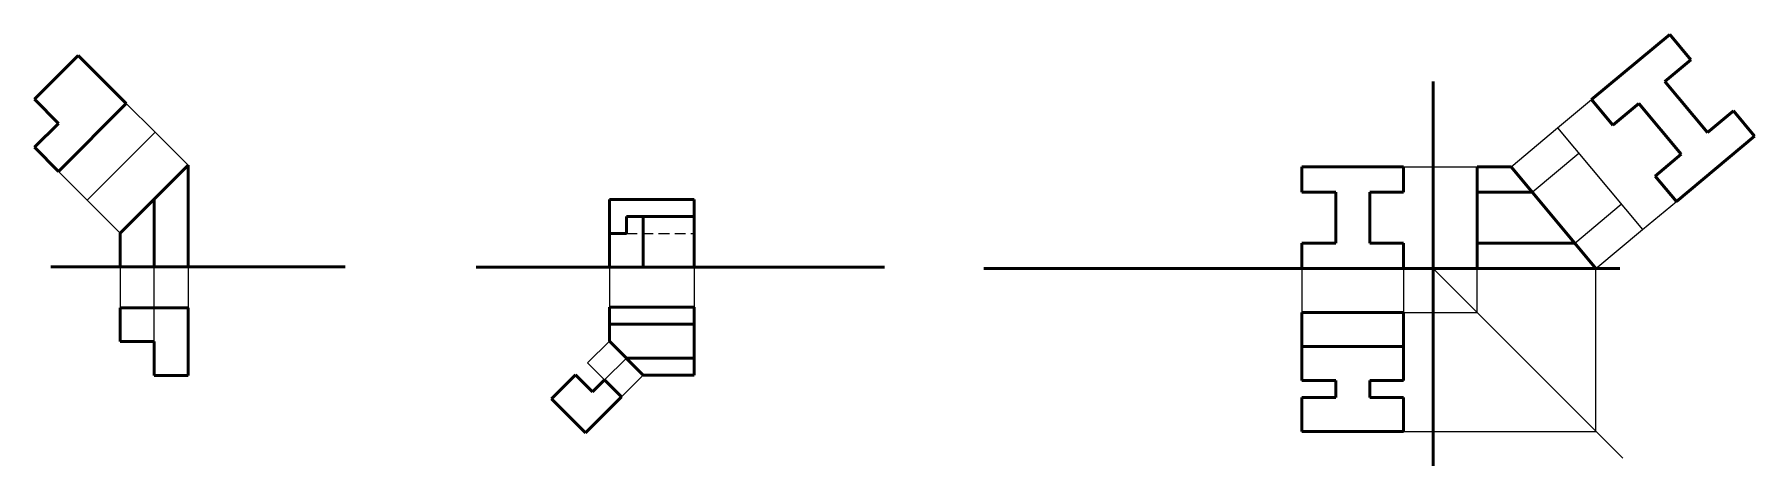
# Model space of a CAD drawing. Header units: millimetres. Extents: x 1061 to 3533, y 2180 to 2502.
# Drawn here: x 1061 to 2075, y 2199 to 2453 of the extents above; entities that cross this region are included whole.
import ezdxf

# ---------------------------------------------------------------- set-up
doc = ezdxf.new("R2010")
doc.units = ezdxf.units.MM
doc.linetypes.add('HIDDEN', pattern=[9.525, 6.35, -3.175])
for name, color, linetype, lineweight in [('construction', 2, 'Continuous', 15), ('hidden', 3, 'HIDDEN', 25), ('object', 7, 'Continuous', 50)]:
    doc.layers.add(name, color=color, linetype=linetype, lineweight=lineweight)

msp = doc.modelspace()

# ---------------------------------------------------------------- linework, layer by layer
at = {"layer": 'construction'}
for p, q in [((1958.5, 2398.3), (1978.5, 2414.9)), ((1132, 2395.7), (1115, 2412.6)), ((1132, 2395.7), (1092, 2355.7)), ((1132, 2395.7), (1151.4, 2376.3)), ((1931.1, 2375.4), (1958.5, 2398.3)), ((1958.5, 2398.3), (2008.5, 2338.3)), ((1943.6, 2360.4), (1971, 2383.3)), ((1092, 2355.7), (1075, 2372.6)), ((1867.8, 2375.4), (1931.1, 2375.4)), ((1911.1, 2289.4), (1911.1, 2375.4)), ((1092, 2355.7), (1111.4, 2336.3)), ((1131.4, 2272.3), (1131.4, 2356.3)), ((1968.6, 2330.4), (1996, 2353.3)), ((2008.5, 2338.3), (2028.5, 2354.9)), ((1981.1, 2315.4), (2008.5, 2338.3)), ((1111.4, 2316.3), (1111.4, 2292.3)), ((1151.4, 2316.3), (1151.4, 2292.3)), ((1399.7, 2316.1), (1399.7, 2272.6)), ((1449.7, 2316.1), (1449.7, 2252.6)), ((1807.8, 2315.4), (1807.8, 2249.4)), ((1867.8, 2315.4), (1867.8, 2249.4)), ((1867.8, 2315.4), (1981.1, 2315.4)), ((1885.1, 2315.4), (1996.9, 2203.7)), ((1981.1, 2219.4), (1981.1, 2315.4)), ((1867.8, 2289.4), (1911.1, 2289.4)), ((1399.7, 2272.6), (1386.8, 2259.8)), ((1409.7, 2262.6), (1396.8, 2249.8)), ((1406.8, 2239.8), (1386.8, 2259.8)), ((1419.7, 2252.6), (1406.8, 2239.8)), ((1807.8, 2239.4), (1807.8, 2225.1)), ((1867.8, 2239.4), (1867.8, 2219.4)), ((1867.8, 2219.4), (1981.1, 2219.4))]:
    msp.add_line(p, q, dxfattribs=at)
at = {"layer": 'hidden'}
msp.add_line((1409.7, 2336.1), (1449.7, 2336.1), dxfattribs=at)
at = {"layer": 'object'}
for p, q in [((1978.5, 2414.9), (2024.6, 2453.3)), ((2024.6, 2453.3), (2037.1, 2438.3)), ((1086.7, 2440.9), (1060.9, 2415.1)), ((1115, 2412.6), (1086.7, 2440.9)), ((2037.1, 2438.3), (2021.8, 2425.5)), ((1885.1, 2425.6), (1885.1, 2199.2)), ((2021.8, 2425.5), (2046.8, 2395.5)), ((1075, 2400.9), (1060.9, 2415.1)), ((1978.5, 2414.9), (1991, 2399.9)), ((1075, 2372.6), (1115, 2412.6)), ((1991, 2399.9), (2006.4, 2412.7)), ((2006.4, 2412.7), (2031.4, 2382.7)), ((2062.1, 2408.3), (2046.8, 2395.5)), ((2062.1, 2408.3), (2074.6, 2393.3)), ((1060.9, 2386.8), (1075, 2400.9)), ((2028.5, 2354.9), (2074.6, 2393.3)), ((1075, 2372.6), (1060.9, 2386.8)), ((2016, 2369.9), (2031.4, 2382.7)), ((1151.4, 2376.3), (1111.4, 2336.3)), ((1151.4, 2316.3), (1151.4, 2376.3)), ((1807.8, 2360.4), (1807.8, 2375.4)), ((1807.8, 2375.4), (1867.8, 2375.4)), ((1867.8, 2375.4), (1867.8, 2360.4)), ((1911.1, 2360.4), (1911.1, 2375.4)), ((1911.1, 2375.4), (1931.1, 2375.4)), ((1931.1, 2375.4), (1981.1, 2315.4)), ((2016, 2369.9), (2028.5, 2354.9)), ((1131.4, 2356.3), (1131.4, 2316.3)), ((1399.7, 2336.1), (1399.7, 2356.1)), ((1399.7, 2356.1), (1449.7, 2356.1)), ((1449.7, 2356.1), (1449.7, 2316.1)), ((1827.8, 2360.4), (1807.8, 2360.4)), ((1827.8, 2330.4), (1827.8, 2360.4)), ((1867.8, 2360.4), (1847.8, 2360.4)), ((1847.8, 2360.4), (1847.8, 2330.4)), ((1911.1, 2330.4), (1911.1, 2360.4)), ((1911.1, 2360.4), (1943.6, 2360.4)), ((1409.7, 2336.1), (1409.7, 2346.1)), ((1409.7, 2346.1), (1449.7, 2346.1)), ((1409.7, 2346.1), (1419.7, 2346.1)), ((1419.7, 2346.1), (1419.7, 2316.1)), ((1111.4, 2316.3), (1111.4, 2336.3)), ((1399.7, 2316.1), (1399.7, 2336.1)), ((1399.7, 2336.1), (1409.7, 2336.1)), ((1807.8, 2315.4), (1807.8, 2330.4)), ((1807.8, 2330.4), (1827.8, 2330.4)), ((1867.8, 2330.4), (1847.8, 2330.4)), ((1867.8, 2315.4), (1867.8, 2330.4)), ((1911.1, 2315.4), (1911.1, 2330.4)), ((1911.1, 2330.4), (1968.6, 2330.4)), ((1070.5, 2316.3), (1244, 2316.3)), ((1111.4, 2316.3), (1151.4, 2316.3)), ((1321.3, 2316.1), (1561.8, 2316.1)), ((1449.7, 2316.1), (1399.7, 2316.1)), ((1620.4, 2315.4), (1995.2, 2315.4)), ((1807.8, 2315.4), (1867.8, 2315.4)), ((1911.1, 2315.4), (1981.1, 2315.4)), ((1111.4, 2292.3), (1151.4, 2292.3)), ((1111.4, 2292.3), (1111.4, 2272.3)), ((1151.4, 2252.3), (1151.4, 2292.3)), ((1399.7, 2292.6), (1449.7, 2292.6)), ((1399.7, 2292.6), (1399.7, 2272.6)), ((1449.7, 2292.6), (1449.7, 2282.6)), ((1449.7, 2282.6), (1399.7, 2282.6)), ((1449.7, 2282.6), (1449.7, 2262.6)), ((1807.8, 2289.4), (1867.8, 2289.4)), ((1807.8, 2289.4), (1807.8, 2269.4)), ((1867.8, 2289.4), (1867.8, 2269.4)), ((1111.4, 2272.3), (1131.4, 2272.3)), ((1131.4, 2272.3), (1131.4, 2252.3)), ((1419.7, 2252.6), (1399.7, 2272.6)), ((1449.7, 2262.6), (1409.7, 2262.6)), ((1449.7, 2262.6), (1449.7, 2252.6)), ((1807.8, 2269.4), (1807.8, 2249.4)), ((1867.8, 2269.4), (1807.8, 2269.4)), ((1807.8, 2249.4), (1807.8, 2269.4)), ((1867.8, 2269.4), (1867.8, 2249.4)), ((1867.8, 2269.4), (1867.8, 2249.4)), ((1131.4, 2252.3), (1151.4, 2252.3)), ((1379.7, 2252.7), (1365.6, 2238.6)), ((1389.7, 2242.7), (1379.7, 2252.7)), ((1449.7, 2252.6), (1419.7, 2252.6)), ((1396.8, 2249.8), (1389.7, 2242.7)), ((1396.8, 2249.8), (1406.8, 2239.8)), ((1827.8, 2249.4), (1807.8, 2249.4)), ((1827.8, 2239.4), (1827.8, 2249.4)), ((1867.8, 2249.4), (1847.8, 2249.4)), ((1847.8, 2249.4), (1847.8, 2239.4)), ((1365.6, 2238.6), (1385.6, 2218.6)), ((1406.8, 2239.8), (1385.6, 2218.6)), ((1807.8, 2239.4), (1807.8, 2219.4)), ((1807.8, 2219.4), (1807.8, 2239.4)), ((1807.8, 2239.4), (1827.8, 2239.4)), ((1847.8, 2239.4), (1867.8, 2239.4)), ((1867.8, 2239.4), (1867.8, 2219.4)), ((1867.8, 2239.4), (1867.8, 2219.4)), ((1867.8, 2219.4), (1807.8, 2219.4))]:
    msp.add_line(p, q, dxfattribs=at)

doc.saveas('drawing.dxf')
